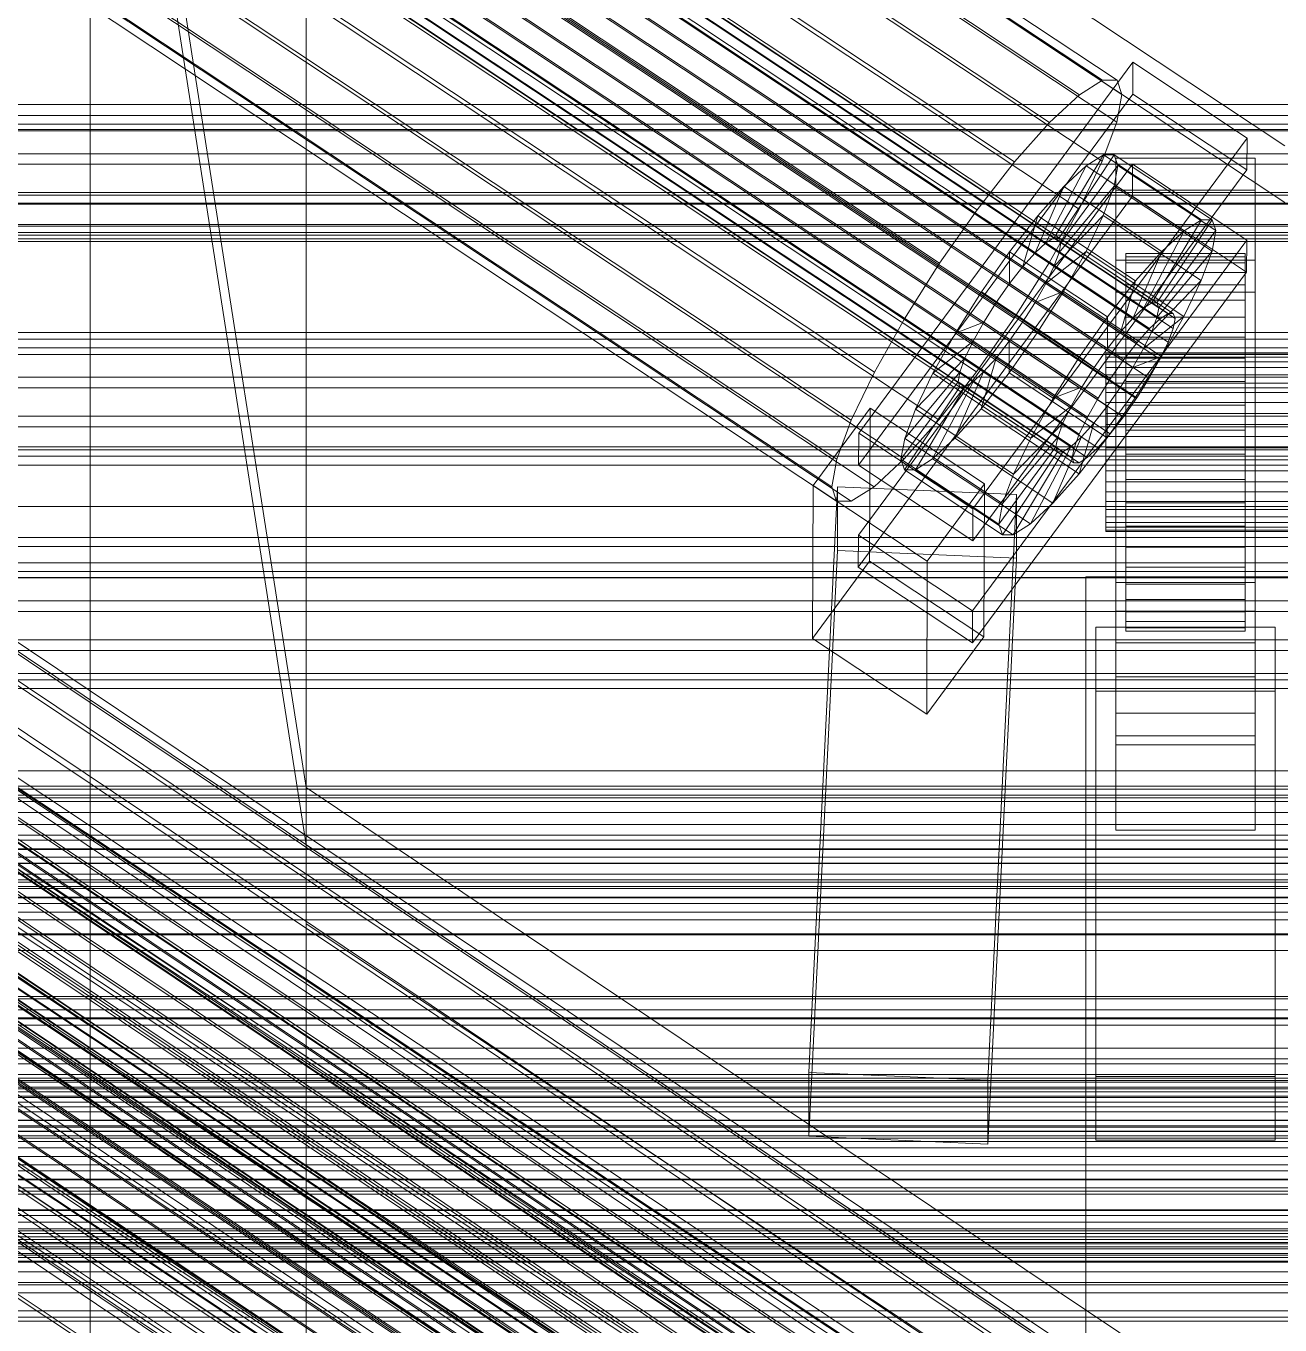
# Model space of a CAD drawing. Header units: millimetres. Extents: x -1970 to 59977, y -50268 to 6837.
# Drawn here: x -256.4 to -130.5, y -32820.1 to -32689.6 of the extents above; entities that cross this region are included whole.
import ezdxf

# ---------------------------------------------------------------- set-up
doc = ezdxf.new("R2010")
doc.units = ezdxf.units.MM
for name, color, linetype, lineweight in [('frontal_C01', 7, 'Continuous', 0), ('frontal_C01-mix', 7, 'Continuous', 0), ('frontal_C02', 7, 'Continuous', 0), ('frontal_C03', 7, 'Continuous', 0), ('frontal_C03-dry', 7, 'Continuous', 0), ('frontal_tolva', 7, 'Continuous', 0)]:
    doc.layers.add(name, color=color, linetype=linetype, lineweight=lineweight)

msp = doc.modelspace()

# ---------------------------------------------------------------- linework, layer by layer
at = {"layer": 'frontal_C01'}
for p, q in [((-332.629, -32572.74), (-148.32, -32695.071)), ((-331.181, -32572.732), (-146.872, -32695.064)), ((-334.938, -32574.187), (-150.629, -32696.518)), ((-330.692, -32574.166), (-146.383, -32696.497)), ((-355.53, -32576.597), (-141.731, -32718.502)), ((-355.017, -32576.595), (-141.218, -32718.499)), ((-337.95, -32576.976), (-153.641, -32699.307)), ((-331.197, -32576.942), (-146.887, -32699.273)), ((-357.415, -32578.098), (-143.617, -32720.003)), ((-356.348, -32577.11), (-142.549, -32719.014)), ((-355.022, -32578.086), (-141.224, -32719.991)), ((-354.844, -32577.102), (-141.045, -32719.007)), ((-358.659, -32579.494), (-144.861, -32721.399)), ((-355.541, -32579.479), (-141.742, -32721.383)), ((-341.461, -32580.916), (-157.152, -32703.247)), ((-332.659, -32580.872), (-148.35, -32703.203)), ((-146.196, -32723.108), (-359.995, -32581.203)), ((-356.363, -32581.185), (-142.565, -32723.09)), ((-361.332, -32583.109), (-147.533, -32725.013)), ((-357.434, -32583.089), (-143.635, -32724.994)), ((-362.578, -32585.08), (-148.779, -32726.985)), ((-358.68, -32585.061), (-144.881, -32726.965)), ((-160.922, -32708.07), (-345.231, -32585.739)), ((-334.981, -32585.688), (-150.672, -32708.019)), ((-363.648, -32586.984), (-149.85, -32728.889)), ((-360.017, -32586.966), (-146.218, -32728.871)), ((-364.471, -32588.691), (-150.672, -32730.595)), ((-361.352, -32588.675), (-147.554, -32730.58)), ((-364.989, -32590.083), (-151.191, -32731.988)), ((-362.596, -32590.071), (-148.798, -32731.976)), ((-365.168, -32591.067), (-151.369, -32732.972)), ((-363.664, -32591.06), (-149.865, -32732.964)), ((-349.002, -32591.116), (-164.693, -32713.448)), ((-338.003, -32591.061), (-153.694, -32713.393)), ((-364.995, -32591.575), (-151.196, -32733.479)), ((-364.482, -32591.572), (-150.683, -32733.477)), ((-341.52, -32596.626), (-157.211, -32718.958)), ((-352.519, -32596.681), (-168.21, -32719.013)), ((-355.541, -32602.055), (-171.232, -32724.386)), ((-345.291, -32602.004), (-160.982, -32724.335)), ((-357.863, -32606.871), (-173.554, -32729.202)), ((-349.061, -32606.827), (-164.752, -32729.158)), ((-359.326, -32610.801), (-175.016, -32733.132)), ((-352.572, -32610.767), (-168.263, -32733.098)), ((-359.83, -32613.577), (-175.521, -32735.908)), ((-355.584, -32613.556), (-171.275, -32735.887)), ((-359.341, -32615.01), (-175.032, -32737.342)), ((-357.893, -32615.003), (-173.584, -32737.334)), ((-130, -32701.667), (-228.298, -32636.423)), ((-228.298, -32636.423), (-228.298, -32779.774)), ((-228.298, -32785.462), (-228.298, -32642.111)), ((-228.298, -32642.111), (-130, -32707.354)), ((-250, -32680.37), (-250, -35735.764)), ((-250, -35740.498), (-250, -32685.104)), ((-172.809, -32730.505), (-145.277, -32693.266)), ((-145.289, -32696.468), (-145.277, -32693.266)), ((-145.277, -32693.266), (-133.809, -32700.878)), ((-150.629, -32696.518), (-148.32, -32695.071)), ((-148.32, -32695.071), (-146.872, -32695.064)), ((-146.872, -32695.064), (-146.383, -32696.497)), ((-145.289, -32696.468), (-172.821, -32733.707)), ((-153.641, -32699.307), (-150.629, -32696.518)), ((-146.383, -32696.497), (-146.887, -32699.273)), ((-133.821, -32704.08), (-145.289, -32696.468)), ((-157.152, -32703.247), (-153.641, -32699.307)), ((-146.887, -32699.273), (-148.35, -32703.203)), ((-133.809, -32700.878), (-161.341, -32738.117)), ((-133.809, -32700.878), (-133.821, -32704.08)), ((-172.847, -32740.751), (-145.315, -32703.512)), ((-160.922, -32708.07), (-157.152, -32703.247)), ((-153.199, -32710.89), (-148.226, -32702.57)), ((-152.686, -32710.887), (-147.143, -32702.565)), ((-148.35, -32703.203), (-150.672, -32708.019)), ((-148.226, -32702.57), (-149.953, -32703.653)), ((-147.143, -32702.565), (-148.226, -32702.57)), ((-148.226, -32702.57), (-138.396, -32709.095)), ((-147.143, -32702.565), (-137.313, -32709.089)), ((-146.777, -32703.637), (-147.143, -32702.565)), ((-147, -32706.106), (-147, -32702.904)), ((-147, -32702.904), (-133, -32702.904)), ((-147, -32748.377), (-147, -32702.904)), ((-145.327, -32706.714), (-145.315, -32703.512)), ((-145.315, -32703.512), (-133.847, -32711.124)), ((-133, -32702.904), (-133, -32706.106)), ((-133, -32702.904), (-133, -32748.377)), ((-161.353, -32741.319), (-133.821, -32704.08)), ((-154.017, -32711.403), (-149.953, -32703.653)), ((-152.513, -32711.395), (-146.777, -32703.637)), ((-149.953, -32703.653), (-152.207, -32705.739)), ((-149.953, -32703.653), (-140.123, -32710.177)), ((-147.155, -32705.714), (-146.777, -32703.637)), ((-146.777, -32703.637), (-136.948, -32710.161)), ((-155.085, -32712.391), (-152.207, -32705.739)), ((-152.207, -32705.739), (-154.833, -32708.686)), ((-152.692, -32712.379), (-147.155, -32705.714)), ((-152.207, -32705.739), (-142.377, -32712.263)), ((-148.249, -32708.654), (-147.155, -32705.714)), ((-147.155, -32705.714), (-137.325, -32712.238)), ((-133, -32706.106), (-147, -32706.106)), ((-147, -32706.106), (-147, -32751.579)), ((-133, -32751.579), (-133, -32706.106)), ((-145.327, -32706.714), (-172.859, -32743.953)), ((-133.859, -32714.326), (-145.327, -32706.714)), ((-164.693, -32713.448), (-160.922, -32708.07)), ((-154.833, -32708.686), (-157.653, -32712.294)), ((-156.329, -32713.787), (-154.833, -32708.686)), ((-154.833, -32708.686), (-145.003, -32715.211)), ((-150.672, -32708.019), (-153.694, -32713.393)), ((-153.21, -32713.771), (-148.249, -32708.654)), ((-149.985, -32712.256), (-148.249, -32708.654)), ((-148.249, -32708.654), (-138.419, -32715.178)), ((-138.396, -32709.095), (-143.369, -32717.414)), ((-137.313, -32709.089), (-142.856, -32717.412)), ((-140.123, -32710.177), (-138.396, -32709.095)), ((-138.396, -32709.095), (-137.313, -32709.089)), ((-137.313, -32709.089), (-136.948, -32710.161)), ((-133.847, -32711.124), (-161.379, -32748.363)), ((-155.085, -32712.391), (-154.017, -32711.403)), ((-154.017, -32711.403), (-153.199, -32710.89)), ((-144.188, -32717.927), (-154.017, -32711.403)), ((-153.199, -32710.89), (-152.686, -32710.887)), ((-143.369, -32717.414), (-153.199, -32710.89)), ((-152.513, -32711.395), (-152.692, -32712.379)), ((-142.856, -32717.412), (-152.686, -32710.887)), ((-152.686, -32710.887), (-152.513, -32711.395)), ((-142.683, -32717.92), (-152.513, -32711.395)), ((-140.123, -32710.177), (-144.188, -32717.927)), ((-136.948, -32710.161), (-142.683, -32717.92)), ((-142.377, -32712.263), (-140.123, -32710.177)), ((-136.948, -32710.161), (-137.325, -32712.238)), ((-133.847, -32711.124), (-133.859, -32714.326)), ((-157.653, -32712.294), (-160.474, -32716.317)), ((-157.653, -32712.294), (-157.665, -32715.496)), ((-147.823, -32718.819), (-157.653, -32712.294)), ((-156.329, -32713.787), (-155.085, -32712.391)), ((-145.255, -32718.915), (-155.085, -32712.391)), ((-154.033, -32715.478), (-149.985, -32712.256)), ((-152.692, -32712.379), (-153.21, -32713.771)), ((-142.862, -32718.903), (-152.692, -32712.379)), ((-152.246, -32716.276), (-149.985, -32712.256)), ((-149.985, -32712.256), (-140.156, -32718.78)), ((-146, -32722.436), (-146, -32712.456)), ((-146, -32712.456), (-146, -32712.787)), ((-146, -32712.456), (-134, -32712.456)), ((-146, -32713.417), (-146, -32712.456)), ((-142.377, -32712.263), (-145.255, -32718.915)), ((-145.003, -32715.211), (-142.377, -32712.263)), ((-137.325, -32712.238), (-142.862, -32718.903)), ((-137.325, -32712.238), (-138.419, -32715.178)), ((-134, -32712.787), (-134, -32712.456)), ((-134, -32712.456), (-134, -32722.436)), ((-134, -32712.456), (-134, -32713.417)), ((-168.21, -32719.013), (-164.693, -32713.448)), ((-157.665, -32715.496), (-156.329, -32713.787)), ((-153.694, -32713.393), (-157.211, -32718.958)), ((-146.499, -32720.311), (-156.329, -32713.787)), ((-153.21, -32713.771), (-154.033, -32715.478)), ((-143.38, -32720.296), (-153.21, -32713.771)), ((-147, -32716.351), (-147, -32713.15)), ((-147, -32713.15), (-133, -32713.15)), ((-147, -32758.623), (-147, -32713.15)), ((-146, -32722.592), (-146, -32712.787)), ((-146, -32712.787), (-146, -32714.388)), ((-146, -32712.787), (-134, -32712.787)), ((-146, -32722.891), (-146, -32713.417)), ((-146, -32713.417), (-134, -32713.417)), ((-146, -32715.605), (-146, -32713.417)), ((-134, -32714.388), (-134, -32712.787)), ((-134, -32712.787), (-134, -32722.592)), ((-134, -32713.417), (-134, -32722.891)), ((-134, -32713.417), (-134, -32715.605)), ((-133, -32713.15), (-133, -32716.351)), ((-133, -32713.15), (-133, -32758.623)), ((-161.391, -32751.564), (-133.859, -32714.326)), ((-147.823, -32718.819), (-145.003, -32715.211)), ((-145.003, -32715.211), (-146.499, -32720.311)), ((-146, -32723.351), (-146, -32714.388)), ((-146, -32714.388), (-146, -32717.149)), ((-146, -32714.388), (-134, -32714.388)), ((-138.419, -32715.178), (-143.38, -32720.296)), ((-138.419, -32715.178), (-140.156, -32718.78)), ((-134, -32717.149), (-134, -32714.388)), ((-134, -32714.388), (-134, -32723.351)), ((-332.629, -32716.091), (-148.32, -32838.422)), ((-331.181, -32716.083), (-146.872, -32838.415)), ((-160.474, -32716.317), (-163.105, -32720.479)), ((-159.001, -32717.401), (-160.474, -32716.317)), ((-160.474, -32716.317), (-150.644, -32722.841)), ((-159.001, -32717.401), (-157.665, -32715.496)), ((-157.665, -32715.496), (-147.835, -32722.02)), ((-154.033, -32715.478), (-155.103, -32717.382)), ((-155.103, -32717.382), (-152.246, -32716.276)), ((-154.877, -32720.438), (-152.246, -32716.276)), ((-144.203, -32722.002), (-154.033, -32715.478)), ((-152.246, -32716.276), (-142.416, -32722.8)), ((-133, -32716.351), (-147, -32716.351)), ((-147, -32716.351), (-147, -32761.825)), ((-146, -32723.927), (-146, -32715.605)), ((-146, -32715.605), (-134, -32715.605)), ((-146, -32718.87), (-146, -32715.605)), ((-134, -32715.605), (-134, -32723.927)), ((-134, -32715.605), (-134, -32718.87)), ((-133, -32761.825), (-133, -32716.351)), ((-334.938, -32717.538), (-150.629, -32839.869)), ((-330.692, -32717.517), (-146.383, -32839.848)), ((-160.247, -32719.373), (-159.001, -32717.401)), ((-149.171, -32723.926), (-159.001, -32717.401)), ((-155.103, -32717.382), (-156.35, -32719.354)), ((-145.274, -32723.906), (-155.103, -32717.382)), ((-146, -32724.658), (-146, -32717.149)), ((-146, -32717.149), (-146, -32720.882)), ((-146, -32717.149), (-134, -32717.149)), ((-144.188, -32717.927), (-145.255, -32718.915)), ((-143.369, -32717.414), (-144.188, -32717.927)), ((-142.856, -32717.412), (-143.369, -32717.414)), ((-142.862, -32718.903), (-142.683, -32717.92)), ((-142.683, -32717.92), (-142.856, -32717.412)), ((-134, -32720.882), (-134, -32717.149)), ((-134, -32717.149), (-134, -32724.658)), ((-171.232, -32724.386), (-168.21, -32719.013)), ((-157.211, -32718.958), (-160.982, -32724.335)), ((-150.644, -32722.841), (-147.823, -32718.819)), ((-147.835, -32722.02), (-147.823, -32718.819)), ((-145.255, -32718.915), (-146.499, -32720.311)), ((-146, -32725.474), (-146, -32718.87)), ((-146, -32718.87), (-134, -32718.87)), ((-146, -32722.991), (-146, -32718.87)), ((-140.156, -32718.78), (-144.203, -32722.002)), ((-143.617, -32720.003), (-142.549, -32719.014)), ((-143.38, -32720.296), (-142.862, -32718.903)), ((-142.549, -32719.014), (-141.731, -32718.502)), ((-140.156, -32718.78), (-142.416, -32722.8)), ((-141.731, -32718.502), (-141.218, -32718.499)), ((-141.045, -32719.007), (-141.224, -32719.991)), ((-141.218, -32718.499), (-141.045, -32719.007)), ((-134, -32718.87), (-134, -32725.474)), ((-134, -32718.87), (-134, -32722.991)), ((-356.348, -32720.461), (-142.549, -32862.366)), ((-355.53, -32719.948), (-141.731, -32861.853)), ((-355.017, -32719.946), (-141.218, -32861.85)), ((-354.844, -32720.454), (-141.045, -32862.358)), ((-337.95, -32720.327), (-153.641, -32842.658)), ((-331.197, -32720.293), (-146.887, -32842.624)), ((-163.105, -32720.479), (-165.365, -32724.499)), ((-160.247, -32719.373), (-163.105, -32720.479)), ((-163.105, -32720.479), (-153.275, -32727.004)), ((-161.318, -32721.277), (-160.247, -32719.373)), ((-150.417, -32725.897), (-160.247, -32719.373)), ((-157.698, -32724.461), (-154.877, -32720.438)), ((-156.35, -32719.354), (-157.686, -32721.259)), ((-156.35, -32719.354), (-154.877, -32720.438)), ((-146.52, -32725.878), (-156.35, -32719.354)), ((-154.877, -32720.438), (-145.047, -32726.963)), ((-146.499, -32720.311), (-147.835, -32722.02)), ((-144.861, -32721.399), (-143.617, -32720.003)), ((-144.203, -32722.002), (-143.38, -32720.296)), ((-141.224, -32719.991), (-141.742, -32721.383)), ((-357.415, -32721.449), (-143.617, -32863.354)), ((-355.022, -32721.437), (-141.224, -32863.342)), ((-161.318, -32721.277), (-165.365, -32724.499)), ((-162.14, -32722.984), (-161.318, -32721.277)), ((-151.488, -32727.801), (-161.318, -32721.277)), ((-157.686, -32721.259), (-159.022, -32722.968)), ((-157.686, -32721.259), (-157.698, -32724.461)), ((-147.856, -32727.783), (-157.686, -32721.259)), ((-146.196, -32723.108), (-144.861, -32721.399)), ((-146, -32726.427), (-146, -32720.882)), ((-146, -32720.882), (-146, -32725.334)), ((-146, -32720.882), (-134, -32720.882)), ((-141.742, -32721.383), (-142.565, -32723.09)), ((-134, -32725.334), (-134, -32720.882)), ((-134, -32720.882), (-134, -32726.427)), ((-358.659, -32722.845), (-144.861, -32864.75)), ((-355.541, -32722.83), (-141.742, -32864.734)), ((-162.14, -32722.984), (-167.102, -32728.101)), ((-162.659, -32724.376), (-162.14, -32722.984)), ((-152.311, -32729.508), (-162.14, -32722.984)), ((-159.022, -32722.968), (-160.518, -32728.069)), ((-159.022, -32722.968), (-160.266, -32724.364)), ((-149.192, -32729.492), (-159.022, -32722.968)), ((-153.275, -32727.004), (-150.644, -32722.841)), ((-150.644, -32722.841), (-149.171, -32723.926)), ((-147.835, -32722.02), (-149.171, -32723.926)), ((-148, -32722.891), (-148, -32722.436)), ((-148, -32722.436), (-148, -32722.592)), ((-148, -32722.436), (148, -32722.436)), ((-148, -32722.592), (-148, -32723.351)), ((-148, -32722.592), (148, -32722.592)), ((-148, -32723.927), (-148, -32722.891)), ((-148, -32722.891), (148, -32722.891)), ((-147.533, -32725.013), (-146.196, -32723.108)), ((-146, -32722.592), (-146, -32722.436)), ((-134, -32722.436), (-146, -32722.436)), ((-146, -32722.436), (-146, -32722.891)), ((-146, -32723.351), (-146, -32722.592)), ((-134, -32722.592), (-146, -32722.592)), ((-134, -32722.891), (-146, -32722.891)), ((-146, -32722.891), (-146, -32723.927)), ((-146, -32727.426), (-146, -32722.991)), ((-146, -32722.991), (-134, -32722.991)), ((-146, -32727.685), (-146, -32722.991)), ((-145.274, -32723.906), (-144.203, -32722.002)), ((-142.416, -32722.8), (-145.274, -32723.906)), ((-142.416, -32722.8), (-145.047, -32726.963)), ((-142.565, -32723.09), (-143.635, -32724.994)), ((-134, -32722.436), (-134, -32722.592)), ((-134, -32722.891), (-134, -32722.436)), ((-134, -32722.592), (-134, -32723.351)), ((-134, -32723.927), (-134, -32722.891)), ((-134, -32722.991), (-134, -32727.426)), ((-134, -32722.991), (-134, -32727.685)), ((-341.461, -32724.267), (-157.152, -32846.598)), ((-332.659, -32724.223), (-148.35, -32846.554)), ((-173.554, -32729.202), (-171.232, -32724.386)), ((-162.659, -32724.376), (-168.196, -32731.041)), ((-160.982, -32724.335), (-164.752, -32729.158)), ((-160.266, -32724.364), (-163.144, -32731.016)), ((-162.837, -32725.36), (-162.659, -32724.376)), ((-152.829, -32730.9), (-162.659, -32724.376)), ((-160.266, -32724.364), (-161.333, -32725.352)), ((-160.518, -32728.069), (-157.698, -32724.461)), ((-150.436, -32730.888), (-160.266, -32724.364)), ((-157.698, -32724.461), (-147.868, -32730.985)), ((-149.171, -32723.926), (-150.417, -32725.897)), ((-148, -32723.351), (-148, -32724.658)), ((-148, -32723.351), (148, -32723.351)), ((-148, -32725.474), (-148, -32723.927)), ((-148, -32723.927), (148, -32723.927)), ((-146.52, -32725.878), (-145.274, -32723.906)), ((-146, -32724.658), (-146, -32723.351)), ((-134, -32723.351), (-146, -32723.351)), ((-134, -32723.927), (-146, -32723.927)), ((-146, -32723.927), (-146, -32725.474)), ((-134, -32723.351), (-134, -32724.658)), ((-134, -32725.474), (-134, -32723.927)), ((-146.196, -32866.459), (-359.995, -32724.554)), ((-356.363, -32724.536), (-142.565, -32866.441)), ((-162.837, -32725.36), (-168.573, -32733.118)), ((-165.365, -32724.499), (-167.102, -32728.101)), ((-161.333, -32725.352), (-165.397, -32733.102)), ((-165.365, -32724.499), (-155.535, -32731.023)), ((-162.664, -32725.868), (-162.837, -32725.36)), ((-153.008, -32731.884), (-162.837, -32725.36)), ((-161.333, -32725.352), (-162.151, -32725.865)), ((-151.503, -32731.877), (-161.333, -32725.352)), ((-148.779, -32726.985), (-147.533, -32725.013)), ((-148, -32724.658), (-148, -32726.427)), ((-148, -32724.658), (148, -32724.658)), ((-148, -32727.426), (-148, -32725.474)), ((-148, -32725.474), (148, -32725.474)), ((-146, -32726.427), (-146, -32724.658)), ((-134, -32724.658), (-146, -32724.658)), ((-146, -32725.334), (-146, -32728.535)), ((-134, -32725.334), (-146, -32725.334)), ((-146, -32725.334), (-146, -32730.2)), ((-134, -32725.474), (-146, -32725.474)), ((-146, -32725.474), (-146, -32727.426)), ((-143.635, -32724.994), (-144.881, -32726.965)), ((-134, -32724.658), (-134, -32726.427)), ((-134, -32728.535), (-134, -32725.334)), ((-134, -32730.2), (-134, -32725.334)), ((-134, -32727.426), (-134, -32725.474)), ((-361.332, -32726.46), (-147.533, -32868.364)), ((-357.434, -32726.44), (-143.635, -32868.345)), ((-162.664, -32725.868), (-168.208, -32734.19)), ((-162.151, -32725.865), (-167.125, -32734.185)), ((-162.151, -32725.865), (-162.664, -32725.868)), ((-152.835, -32732.392), (-162.664, -32725.868)), ((-152.321, -32732.389), (-162.151, -32725.865)), ((-155.535, -32731.023), (-153.275, -32727.004)), ((-153.275, -32727.004), (-150.417, -32725.897)), ((-150.417, -32725.897), (-151.488, -32727.801)), ((-149.85, -32728.889), (-148.779, -32726.985)), ((-148, -32726.427), (-148, -32728.535)), ((-148, -32726.427), (148, -32726.427)), ((-145.047, -32726.963), (-147.868, -32730.985)), ((-147.856, -32727.783), (-146.52, -32725.878)), ((-145.047, -32726.963), (-146.52, -32725.878)), ((-144.881, -32726.965), (-146.218, -32728.871)), ((-146, -32728.535), (-146, -32726.427)), ((-134, -32726.427), (-146, -32726.427)), ((-134, -32726.427), (-134, -32728.535)), ((-177.394, -32735.751), (-171.658, -32727.993)), ((-171.715, -32743.362), (-171.658, -32727.993)), ((-171.658, -32727.993), (-160.19, -32735.605)), ((-167.102, -32728.101), (-168.196, -32731.041)), ((-167.102, -32728.101), (-157.272, -32734.626)), ((-163.144, -32731.016), (-160.518, -32728.069)), ((-160.518, -32728.069), (-150.688, -32734.593)), ((-155.535, -32731.023), (-151.488, -32727.801)), ((-151.488, -32727.801), (-152.311, -32729.508)), ((-149.192, -32729.492), (-147.856, -32727.783)), ((-148, -32729.649), (-148, -32727.426)), ((-148, -32727.426), (148, -32727.426)), ((-147.868, -32730.985), (-147.856, -32727.783)), ((-134, -32727.426), (-146, -32727.426)), ((-146, -32727.426), (-146, -32729.649)), ((-146, -32729.649), (-146, -32727.685)), ((-146, -32727.685), (-134, -32727.685)), ((-146, -32732.634), (-146, -32727.685)), ((-134, -32729.649), (-134, -32727.426)), ((-134, -32727.685), (-134, -32729.649)), ((-134, -32727.685), (-134, -32732.634)), ((-362.578, -32728.432), (-148.779, -32870.336)), ((-358.68, -32728.412), (-144.881, -32870.317)), ((-160.922, -32851.421), (-345.231, -32729.09)), ((-334.981, -32729.039), (-150.672, -32851.37)), ((-175.016, -32733.132), (-173.554, -32729.202)), ((-164.752, -32729.158), (-168.263, -32733.098)), ((-157.272, -32734.626), (-152.311, -32729.508)), ((-152.311, -32729.508), (-152.829, -32730.9)), ((-150.688, -32734.593), (-149.192, -32729.492)), ((-150.672, -32730.595), (-149.85, -32728.889)), ((-150.436, -32730.888), (-149.192, -32729.492)), ((-148, -32728.535), (-148, -32730.84)), ((148, -32728.535), (-148, -32728.535)), ((-148, -32731.994), (-148, -32729.649)), ((-148, -32729.649), (148, -32729.649)), ((-146.218, -32728.871), (-147.554, -32730.58)), ((-146, -32728.535), (-134, -32728.535)), ((-146, -32730.84), (-146, -32728.535)), ((-134, -32729.649), (-146, -32729.649)), ((-146, -32729.649), (-146, -32731.994)), ((-134, -32728.535), (-134, -32730.84)), ((-134, -32731.994), (-134, -32729.649)), ((-363.648, -32730.336), (-149.85, -32872.24)), ((-360.017, -32730.317), (-146.218, -32872.222)), ((-172.809, -32730.505), (-172.821, -32733.707)), ((-161.341, -32738.117), (-172.809, -32730.505)), ((-158.366, -32737.566), (-152.829, -32730.9)), ((-153.314, -32737.54), (-150.436, -32730.888)), ((-152.829, -32730.9), (-153.008, -32731.884)), ((-151.503, -32731.877), (-150.436, -32730.888)), ((-151.191, -32731.988), (-150.672, -32730.595)), ((-147.868, -32730.985), (-150.688, -32734.593)), ((-147.554, -32730.58), (-148.798, -32731.976)), ((-148, -32730.84), (-148, -32733.185)), ((-148, -32730.84), (148, -32730.84)), ((-146, -32730.84), (-146, -32730.2)), ((-146, -32730.2), (-146, -32735.149)), ((-146, -32730.2), (-134, -32730.2)), ((-146, -32733.185), (-146, -32730.84)), ((-134, -32730.84), (-146, -32730.84)), ((-134, -32735.149), (-134, -32730.2)), ((-134, -32730.2), (-134, -32730.84)), ((-134, -32730.84), (-134, -32733.185)), ((-364.471, -32732.042), (-150.672, -32873.946)), ((-361.352, -32732.026), (-147.554, -32873.931)), ((-168.196, -32731.041), (-168.573, -32733.118)), ((-168.196, -32731.041), (-158.366, -32737.566)), ((-165.397, -32733.102), (-163.144, -32731.016)), ((-163.144, -32731.016), (-153.314, -32737.54)), ((-158.743, -32739.642), (-153.008, -32731.884)), ((-157.272, -32734.626), (-155.535, -32731.023)), ((-155.567, -32739.626), (-151.503, -32731.877)), ((-153.008, -32731.884), (-152.835, -32732.392)), ((-152.321, -32732.389), (-151.503, -32731.877)), ((-151.369, -32732.972), (-151.191, -32731.988)), ((-148.798, -32731.976), (-149.865, -32732.964)), ((-148, -32734.299), (-148, -32731.994)), ((-148, -32731.994), (148, -32731.994)), ((-146, -32731.994), (-146, -32732.634)), ((-134, -32731.994), (-146, -32731.994)), ((-146, -32731.994), (-146, -32734.299)), ((-134, -32732.634), (-134, -32731.994)), ((-134, -32734.299), (-134, -32731.994)), ((-364.989, -32733.434), (-151.191, -32875.339)), ((-362.596, -32733.423), (-148.798, -32875.327)), ((-175.521, -32735.908), (-175.016, -32733.132)), ((-168.263, -32733.098), (-171.275, -32735.887)), ((-168.573, -32733.118), (-168.208, -32734.19)), ((-168.573, -32733.118), (-158.743, -32739.642)), ((-167.125, -32734.185), (-165.397, -32733.102)), ((-165.397, -32733.102), (-155.567, -32739.626)), ((-158.378, -32740.714), (-152.835, -32732.392)), ((-157.295, -32740.709), (-152.321, -32732.389)), ((-152.835, -32732.392), (-152.321, -32732.389)), ((-151.196, -32733.479), (-151.369, -32732.972)), ((-150.683, -32733.477), (-151.196, -32733.479)), ((-149.865, -32732.964), (-150.683, -32733.477)), ((-148, -32733.185), (-148, -32735.408)), ((-148, -32733.185), (148, -32733.185)), ((-146, -32732.634), (-134, -32732.634)), ((-146, -32737.5), (-146, -32732.634)), ((-146, -32735.408), (-146, -32733.185)), ((-146, -32733.185), (-146, -32735.149)), ((-134, -32733.185), (-146, -32733.185)), ((-134, -32732.634), (-134, -32737.5)), ((-134, -32735.149), (-134, -32733.185)), ((-134, -32733.185), (-134, -32735.408)), ((-365.168, -32734.418), (-151.369, -32876.323)), ((-363.664, -32734.411), (-149.865, -32876.315)), ((-349.002, -32734.467), (-164.693, -32856.799)), ((-338.003, -32734.412), (-153.694, -32856.744)), ((-172.821, -32733.707), (-161.353, -32741.319)), ((-168.208, -32734.19), (-167.125, -32734.185)), ((-168.208, -32734.19), (-158.378, -32740.714)), ((-167.125, -32734.185), (-157.295, -32740.709)), ((-158.366, -32737.566), (-157.272, -32734.626)), ((-150.688, -32734.593), (-153.314, -32737.54)), ((-148, -32736.407), (-148, -32734.299)), ((-148, -32734.299), (148, -32734.299)), ((-146, -32734.299), (-146, -32737.5)), ((-134, -32734.299), (-146, -32734.299)), ((-146, -32734.299), (-146, -32736.407)), ((-134, -32737.5), (-134, -32734.299)), ((-134, -32736.407), (-134, -32734.299)), ((-364.995, -32734.926), (-151.196, -32876.831)), ((-364.482, -32734.924), (-150.683, -32876.828)), ((-177.811, -32794.707), (-174.943, -32735.888)), ((-177.394, -32735.751), (-177.451, -32751.12)), ((-165.926, -32743.363), (-177.394, -32735.751)), ((-175.032, -32737.342), (-175.521, -32735.908)), ((-174.943, -32742.292), (-174.943, -32735.888)), ((-174.943, -32735.888), (-156.962, -32736.674)), ((-171.275, -32735.887), (-173.584, -32737.334)), ((-160.19, -32735.605), (-165.926, -32743.363)), ((-160.19, -32735.605), (-160.247, -32750.973)), ((-148, -32735.408), (-148, -32737.36)), ((-148, -32735.408), (148, -32735.408)), ((-146, -32735.149), (-146, -32739.843)), ((-146, -32735.149), (-134, -32735.149)), ((-146, -32737.36), (-146, -32735.408)), ((-146, -32735.408), (-146, -32739.843)), ((-134, -32735.408), (-146, -32735.408)), ((-134, -32739.843), (-134, -32735.149)), ((-134, -32739.843), (-134, -32735.408)), ((-134, -32735.408), (-134, -32737.36)), ((-173.584, -32737.334), (-175.032, -32737.342)), ((-156.962, -32736.674), (-159.83, -32795.494)), ((-156.962, -32736.674), (-156.962, -32743.079)), ((-148, -32738.176), (-148, -32736.407)), ((-148, -32736.407), (148, -32736.407)), ((-148, -32737.36), (-148, -32738.907)), ((-148, -32737.36), (148, -32737.36)), ((-146, -32736.407), (-146, -32741.952)), ((-134, -32736.407), (-146, -32736.407)), ((-146, -32736.407), (-146, -32738.176)), ((-146, -32738.907), (-146, -32737.36)), ((-146, -32737.36), (-146, -32743.964)), ((-134, -32737.36), (-146, -32737.36)), ((-146, -32737.5), (-134, -32737.5)), ((-146, -32741.952), (-146, -32737.5)), ((-134, -32741.952), (-134, -32736.407)), ((-134, -32738.176), (-134, -32736.407)), ((-134, -32743.964), (-134, -32737.36)), ((-134, -32737.36), (-134, -32738.907)), ((-134, -32737.5), (-134, -32741.952)), ((-161.353, -32741.319), (-161.341, -32738.117)), ((-158.743, -32739.642), (-158.366, -32737.566)), ((-153.314, -32737.54), (-155.567, -32739.626)), ((-148, -32739.484), (-148, -32738.176)), ((-148, -32738.176), (148, -32738.176)), ((-146, -32738.176), (-146, -32745.685)), ((-134, -32738.176), (-146, -32738.176)), ((-146, -32738.176), (-146, -32739.484)), ((-134, -32745.685), (-134, -32738.176)), ((-134, -32739.484), (-134, -32738.176)), ((-352.519, -32740.032), (-168.21, -32862.364)), ((-341.52, -32739.978), (-157.211, -32862.309)), ((-158.378, -32740.714), (-158.743, -32739.642)), ((-155.567, -32739.626), (-157.295, -32740.709)), ((-148, -32738.907), (-148, -32739.943)), ((-148, -32738.907), (148, -32738.907)), ((-148, -32740.242), (-148, -32739.484)), ((-148, -32739.484), (148, -32739.484)), ((-148, -32739.943), (-148, -32740.399)), ((-148, -32739.943), (148, -32739.943)), ((-146, -32739.943), (-146, -32738.907)), ((-146, -32738.907), (-146, -32747.229)), ((-134, -32738.907), (-146, -32738.907)), ((-146, -32739.484), (-146, -32748.446)), ((-134, -32739.484), (-146, -32739.484)), ((-146, -32739.484), (-146, -32740.242)), ((-146, -32739.843), (-146, -32743.964)), ((-146, -32739.843), (-134, -32739.843)), ((-146, -32740.399), (-146, -32739.943)), ((-146, -32739.943), (-146, -32749.417)), ((-134, -32739.943), (-146, -32739.943)), ((-134, -32747.229), (-134, -32738.907)), ((-134, -32738.907), (-134, -32739.943)), ((-134, -32748.446), (-134, -32739.484)), ((-134, -32740.242), (-134, -32739.484)), ((-134, -32743.964), (-134, -32739.843)), ((-134, -32749.417), (-134, -32739.943)), ((-134, -32739.943), (-134, -32740.399)), ((-172.847, -32740.751), (-172.859, -32743.953)), ((-161.379, -32748.363), (-172.847, -32740.751)), ((-157.295, -32740.709), (-158.378, -32740.714)), ((-148, -32740.399), (-148, -32740.242)), ((-148, -32740.242), (148, -32740.242)), ((-148, -32740.399), (148, -32740.399)), ((-146, -32740.242), (-146, -32750.047)), ((-134, -32740.242), (-146, -32740.242)), ((-146, -32740.242), (-146, -32740.399)), ((-146, -32740.399), (-146, -32750.378)), ((-134, -32740.399), (-146, -32740.399)), ((-134, -32750.047), (-134, -32740.242)), ((-134, -32740.399), (-134, -32740.242)), ((-134, -32750.378), (-134, -32740.399)), ((-177.811, -32801.111), (-174.943, -32742.292)), ((-156.962, -32743.079), (-174.943, -32742.292)), ((-146, -32741.952), (-134, -32741.952)), ((-146, -32745.685), (-146, -32741.952)), ((-134, -32741.952), (-134, -32745.685)), ((-171.715, -32743.362), (-177.451, -32751.12)), ((-172.859, -32743.953), (-161.391, -32751.564)), ((-160.247, -32750.973), (-171.715, -32743.362)), ((-165.983, -32758.731), (-165.926, -32743.363)), ((-159.83, -32801.898), (-156.962, -32743.079)), ((-146, -32743.964), (-146, -32747.229)), ((-146, -32743.964), (-134, -32743.964)), ((-134, -32747.229), (-134, -32743.964)), ((-345.291, -32745.355), (-160.982, -32867.686)), ((-355.541, -32745.406), (-171.232, -32867.737)), ((-147, -32760.89), (-147, -32745.522)), ((-147, -32745.522), (-133, -32745.522)), ((-147, -32754.996), (-147, -32745.522)), ((-146, -32745.685), (-134, -32745.685)), ((-146, -32748.446), (-146, -32745.685)), ((-134, -32745.685), (-134, -32748.446)), ((-133, -32745.522), (-133, -32760.89)), ((-133, -32745.522), (-133, -32754.996)), ((-146, -32747.229), (-146, -32749.417)), ((-146, -32747.229), (-134, -32747.229)), ((-134, -32749.417), (-134, -32747.229)), ((-161.391, -32751.564), (-161.379, -32748.363)), ((-133, -32748.377), (-147, -32748.377)), ((-147, -32748.377), (-147, -32751.579)), ((-146, -32748.446), (-134, -32748.446)), ((-146, -32750.047), (-146, -32748.446)), ((-134, -32748.446), (-134, -32750.047)), ((-133, -32751.579), (-133, -32748.377)), ((-357.863, -32750.222), (-173.554, -32872.553)), ((-349.061, -32750.178), (-164.752, -32872.509)), ((-149, -32756.408), (-149, -32750.005)), ((-149, -32750.005), (-131, -32750.005)), ((-149, -32795.099), (-149, -32750.005)), ((-146, -32749.417), (-146, -32750.378)), ((-146, -32749.417), (-134, -32749.417)), ((-146, -32750.047), (-134, -32750.047)), ((-146, -32750.378), (-146, -32750.047)), ((-146, -32750.378), (-134, -32750.378)), ((-134, -32750.378), (-134, -32749.417)), ((-134, -32750.047), (-134, -32750.378)), ((-131, -32750.005), (-131, -32756.408)), ((-131, -32750.005), (-131, -32795.099)), ((-177.451, -32751.12), (-165.983, -32758.731)), ((-165.983, -32758.731), (-160.247, -32750.973)), ((-147, -32751.579), (-133, -32751.579)), ((-352.572, -32754.118), (-168.263, -32876.45)), ((-133, -32754.996), (-147, -32754.996)), ((-147, -32754.996), (-147, -32770.364)), ((-133, -32770.364), (-133, -32754.996)), ((-131, -32756.408), (-149, -32756.408)), ((-149, -32801.502), (-149, -32756.408)), ((-131, -32801.502), (-131, -32756.408)), ((-133, -32758.623), (-147, -32758.623)), ((-147, -32758.623), (-147, -32761.825)), ((-133, -32761.825), (-133, -32758.623)), ((-133, -32760.89), (-147, -32760.89)), ((-147, -32760.89), (-147, -32770.364)), ((-133, -32770.364), (-133, -32760.89)), ((-147, -32761.825), (-133, -32761.825)), ((-147, -32770.364), (-133, -32770.364)), ((-130, -32845.018), (-228.298, -32779.774)), ((-228.298, -32779.774), (-228.298, -32923.125)), ((-228.298, -32779.774), (-228.298, -32785.462)), ((-228.298, -32928.813), (-228.298, -32785.462)), ((-228.298, -32785.462), (-130, -32850.705)), ((-425, -32789.221), (425, -32789.221)), ((-159.83, -32795.494), (-177.811, -32794.707)), ((-177.811, -32794.707), (-177.811, -32801.111)), ((-159.83, -32801.898), (-159.83, -32795.494)), ((-131, -32795.099), (-149, -32795.099)), ((-149, -32795.099), (-149, -32801.502)), ((-131, -32801.502), (-131, -32795.099)), ((425, -32800.589), (-425, -32800.589)), ((-177.811, -32801.111), (-159.83, -32801.898)), ((-149, -32801.502), (-131, -32801.502)), ((425, -32805.486), (-425, -32805.486)), ((-425, -32816.854), (425, -32816.854))]:
    msp.add_line(p, q, dxfattribs=at)
at = {"layer": 'frontal_C01-mix'}
for q in [(-150, -33000), (150, -32744.944)]:
    msp.add_line((-150, -32744.944), q, dxfattribs=at)
at = {"layer": 'frontal_C02'}
for p, q in [((-250, -32626.968), (-228.298, -32766.096)), ((-228.298, -32771.837), (-250, -32632.709)), ((-332.629, -32702.204), (-148.32, -32825.688)), ((-331.181, -32702.007), (-146.872, -32825.491)), ((-330.692, -32703.25), (-146.383, -32826.734)), ((-334.938, -32703.827), (-150.629, -32827.311)), ((-355.53, -32705.845), (-141.731, -32849.086)), ((-355.017, -32705.775), (-141.218, -32849.017)), ((-354.844, -32706.216), (-141.045, -32849.457)), ((-331.197, -32705.849), (-146.887, -32829.333)), ((-357.415, -32707.462), (-143.617, -32850.704)), ((-356.348, -32706.42), (-142.549, -32849.662)), ((-355.022, -32707.137), (-141.224, -32850.378)), ((-337.95, -32706.768), (-153.641, -32830.252)), ((-355.541, -32708.475), (-141.742, -32851.717)), ((-358.659, -32708.899), (-144.861, -32852.141)), ((-332.659, -32709.627), (-148.35, -32833.111)), ((300, -32709.571), (-300, -32709.571)), ((-146.196, -32853.875), (-359.995, -32710.634)), ((-356.363, -32710.14), (-142.565, -32853.382)), ((-341.461, -32710.824), (-157.152, -32834.308)), ((-361.332, -32712.548), (-147.533, -32855.789)), ((-357.434, -32712.018), (-143.635, -32855.26)), ((-358.68, -32713.981), (-144.881, -32857.222)), ((-362.578, -32714.511), (-148.779, -32857.752)), ((-334.981, -32714.326), (-150.672, -32837.81)), ((-363.648, -32716.389), (-149.85, -32859.63)), ((-360.017, -32715.895), (-146.218, -32859.136)), ((-160.922, -32839.204), (-345.231, -32715.72)), ((-361.352, -32717.63), (-147.554, -32860.871)), ((-364.471, -32718.054), (-150.672, -32861.295)), ((-362.596, -32719.067), (-148.798, -32862.308)), ((-365.168, -32720.313), (-151.369, -32863.555)), ((-364.989, -32719.392), (-151.191, -32862.634)), ((-363.664, -32720.109), (-149.865, -32863.35)), ((-338.003, -32719.626), (-153.694, -32843.11)), ((300, -32720.417), (-300, -32720.417)), ((-364.995, -32720.754), (-151.196, -32863.995)), ((-364.482, -32720.684), (-150.683, -32863.925)), ((-349.002, -32721.121), (-164.693, -32844.605)), ((-341.52, -32725.165), (-157.211, -32848.649)), ((-352.519, -32726.661), (-168.21, -32850.145)), ((-345.291, -32730.567), (-160.982, -32854.051)), ((-355.541, -32731.96), (-171.232, -32855.444)), ((-349.061, -32735.462), (-164.752, -32858.946)), ((-357.863, -32736.659), (-173.554, -32860.143)), ((-352.572, -32739.519), (-168.263, -32863.003)), ((-359.326, -32740.437), (-175.016, -32863.921)), ((-355.584, -32742.459), (-171.275, -32865.943)), ((-359.83, -32743.036), (-175.521, -32866.52)), ((-359.341, -32744.28), (-175.032, -32867.764)), ((-357.893, -32744.083), (-173.584, -32867.567)), ((-300, -32752.331), (300, -32752.331)), ((300, -32764.429), (-300, -32764.429)), ((-130, -32831.954), (-228.298, -32766.096)), ((-228.298, -32766.096), (-228.298, -32896.881)), ((-228.298, -32766.096), (-228.298, -32771.837)), ((342.5, -32767.115), (-342.5, -32767.115)), ((342.5, -32768.598), (-342.5, -32768.598)), ((342.5, -32771.389), (-342.5, -32771.389)), ((-228.298, -32902.622), (-228.298, -32771.837)), ((-228.298, -32771.837), (-130, -32837.695)), ((342.5, -32775.615), (-342.5, -32775.615)), ((342.5, -32780.772), (-342.5, -32780.772)), ((342.5, -32787.096), (-342.5, -32787.096)), ((-342.5, -32793.833), (342.5, -32793.833)), ((300, -32798.677), (-300, -32798.677)), ((342.5, -32801.293), (-342.5, -32801.293)), ((342.5, -32808.586), (-342.5, -32808.586)), ((300, -32811.201), (-300, -32811.201)), ((342.5, -32816.045), (-342.5, -32816.045))]:
    msp.add_line(p, q, dxfattribs=at)
at = {"layer": 'frontal_C03'}
for p, q in [((1250, -32698.601), (-1250, -32698.601)), ((1250, -32699.482), (-1250, -32699.482)), ((1250, -32700.136), (-1250, -32700.136)), ((1250, -32702.443), (-1250, -32702.443)), ((-1250, -32703.501), (1250, -32703.501)), ((1250, -32706.353), (-1250, -32706.353)), ((1250, -32707.41), (-1250, -32707.41)), ((1250, -32709.717), (-1250, -32709.717)), ((1250, -32710.371), (-1250, -32710.371)), ((1250, -32711.252), (-1250, -32711.252)), ((1250, -32721.059), (-1250, -32721.059)), ((1250, -32721.94), (-1250, -32721.94)), ((1250, -32722.593), (-1250, -32722.593)), ((1250, -32724.901), (-1250, -32724.901)), ((-1250, -32725.958), (1250, -32725.958)), ((1250, -32728.81), (-1250, -32728.81)), ((1250, -32729.868), (-1250, -32729.868)), ((1250, -32732.175), (-1250, -32732.175)), ((1250, -32732.828), (-1250, -32732.828)), ((1250, -32733.71), (-1250, -32733.71)), ((1250, -32743.516), (-1250, -32743.516)), ((1250, -32744.398), (-1250, -32744.398)), ((1250, -32745.051), (-1250, -32745.051)), ((1250, -32747.358), (-1250, -32747.358)), ((-1250, -32748.416), (1250, -32748.416)), ((1250, -32751.268), (-1250, -32751.268)), ((1250, -32752.325), (-1250, -32752.325)), ((1250, -32754.633), (-1250, -32754.633)), ((1250, -32755.286), (-1250, -32755.286)), ((1250, -32756.167), (-1250, -32756.167)), ((1250, -32765.974), (-1250, -32765.974)), ((1250, -32766.855), (-1250, -32766.855)), ((1250, -32767.509), (-1250, -32767.509)), ((1250, -32769.816), (-1250, -32769.816)), ((-1250, -32770.873), (1250, -32770.873)), ((-1250, -32772.308), (1250, -32772.308)), ((-1250, -32773.105), (1250, -32773.105)), ((-1250, -32773.69), (1250, -32773.69)), ((1250, -32773.726), (-1250, -32773.726)), ((1250, -32774.783), (-1250, -32774.783)), ((-1250, -32776.028), (1250, -32776.028)), ((1250, -32777.09), (-1250, -32777.09)), ((-1250, -32777.157), (1250, -32777.157)), ((1250, -32777.744), (-1250, -32777.744)), ((1250, -32778.625), (-1250, -32778.625)), ((-1250, -32780.876), (1250, -32780.876)), ((-1250, -32782.473), (1250, -32782.473)), ((-1250, -32787.32), (1250, -32787.32)), ((1250, -32788.431), (-1250, -32788.431)), ((-1250, -32789.276), (1250, -32789.276)), ((1250, -32789.313), (-1250, -32789.313)), ((1250, -32789.966), (-1250, -32789.966)), ((1250, -32792.274), (-1250, -32792.274)), ((-1250, -32793.331), (1250, -32793.331)), ((-1250, -32794.92), (1250, -32794.92)), ((-1268, -32795.293), (1268, -32795.293)), ((-1268, -32795.518), (1268, -32795.518)), ((-1268, -32795.682), (1268, -32795.682)), ((1250, -32796.183), (-1250, -32796.183)), ((-1268, -32796.34), (1268, -32796.34)), ((-1268, -32796.657), (1268, -32796.657)), ((1250, -32797.101), (-1250, -32797.101)), ((1250, -32797.24), (-1250, -32797.24)), ((-1268, -32797.703), (1268, -32797.703)), ((-1268, -32798.152), (1268, -32798.152)), ((-1268, -32799.516), (1268, -32799.516)), ((-1268, -32800.066), (1268, -32800.066)), ((1250, -32799.548), (-1250, -32799.548)), ((1250, -32800.201), (-1250, -32800.201)), ((1250, -32801.083), (-1250, -32801.083)), ((-1268, -32801.653), (1268, -32801.653)), ((1268, -32802.267), (-1268, -32802.267)), ((-1268, -32803.97), (1268, -32803.97)), ((-1250, -32803.159), (1250, -32803.159)), ((-1268, -32804.605), (1268, -32804.605)), ((-1268, -32806.309), (1268, -32806.309)), ((-1250, -32805.417), (1250, -32805.417)), ((-1268, -32806.922), (1268, -32806.922)), ((-1268, -32808.51), (1268, -32808.51)), ((-1268, -32809.06), (1268, -32809.06)), ((-1268, -32810.423), (1268, -32810.423)), ((-1268, -32810.872), (1268, -32810.872)), ((1250, -32810.889), (-1250, -32810.889)), ((-1250, -32811.474), (1250, -32811.474)), ((1250, -32811.77), (-1250, -32811.77)), ((-1268, -32811.918), (1268, -32811.918)), ((-1268, -32812.236), (1268, -32812.236)), ((-1268, -32812.894), (1268, -32812.894)), ((-1268, -32813.058), (1268, -32813.058)), ((1250, -32812.424), (-1250, -32812.424)), ((-1268, -32813.282), (1268, -32813.282)), ((-1250, -32813.655), (1250, -32813.655)), ((1250, -32814.731), (-1250, -32814.731)), ((-1250, -32815.789), (1250, -32815.789)), ((1250, -32818.641), (-1250, -32818.641)), ((-1250, -32819.3), (1250, -32819.3)), ((1250, -32819.698), (-1250, -32819.698))]:
    msp.add_line(p, q, dxfattribs=at)
at = {"layer": 'frontal_C03-dry'}
for p, q in [((-1250, -32697.5), (1250, -32697.5)), ((1250, -32703.5), (-1250, -32703.5)), ((1290, -32706.625), (-1290, -32706.625)), ((1250, -32707.5), (-1250, -32707.5)), ((-1290, -32710.625), (1290, -32710.625)), ((-1250, -32731.875), (1250, -32731.875)), ((1250, -32737.875), (-1250, -32737.875)), ((1290, -32741), (-1290, -32741)), ((1250, -32741.875), (-1250, -32741.875)), ((-1290, -32745), (1290, -32745)), ((-1250, -32766.25), (1250, -32766.25)), ((1250, -32772.25), (-1250, -32772.25)), ((1290, -32775.375), (-1290, -32775.375)), ((1250, -32776.25), (-1250, -32776.25)), ((-1290, -32779.375), (1290, -32779.375)), ((-1250, -32800.625), (1250, -32800.625)), ((1250, -32806.625), (-1250, -32806.625)), ((1290, -32809.75), (-1290, -32809.75)), ((1250, -32810.625), (-1250, -32810.625)), ((-1290, -32813.75), (1290, -32813.75))]:
    msp.add_line(p, q, dxfattribs=at)
at = {"layer": 'frontal_tolva'}
for p, q in [((-1821.5, -32700), (1821.5, -32700)), ((-1725, -32700), (1725, -32700)), ((-1821.5, -32711), (1821.5, -32711))]:
    msp.add_line(p, q, dxfattribs=at)

doc.saveas('drawing.dxf')
